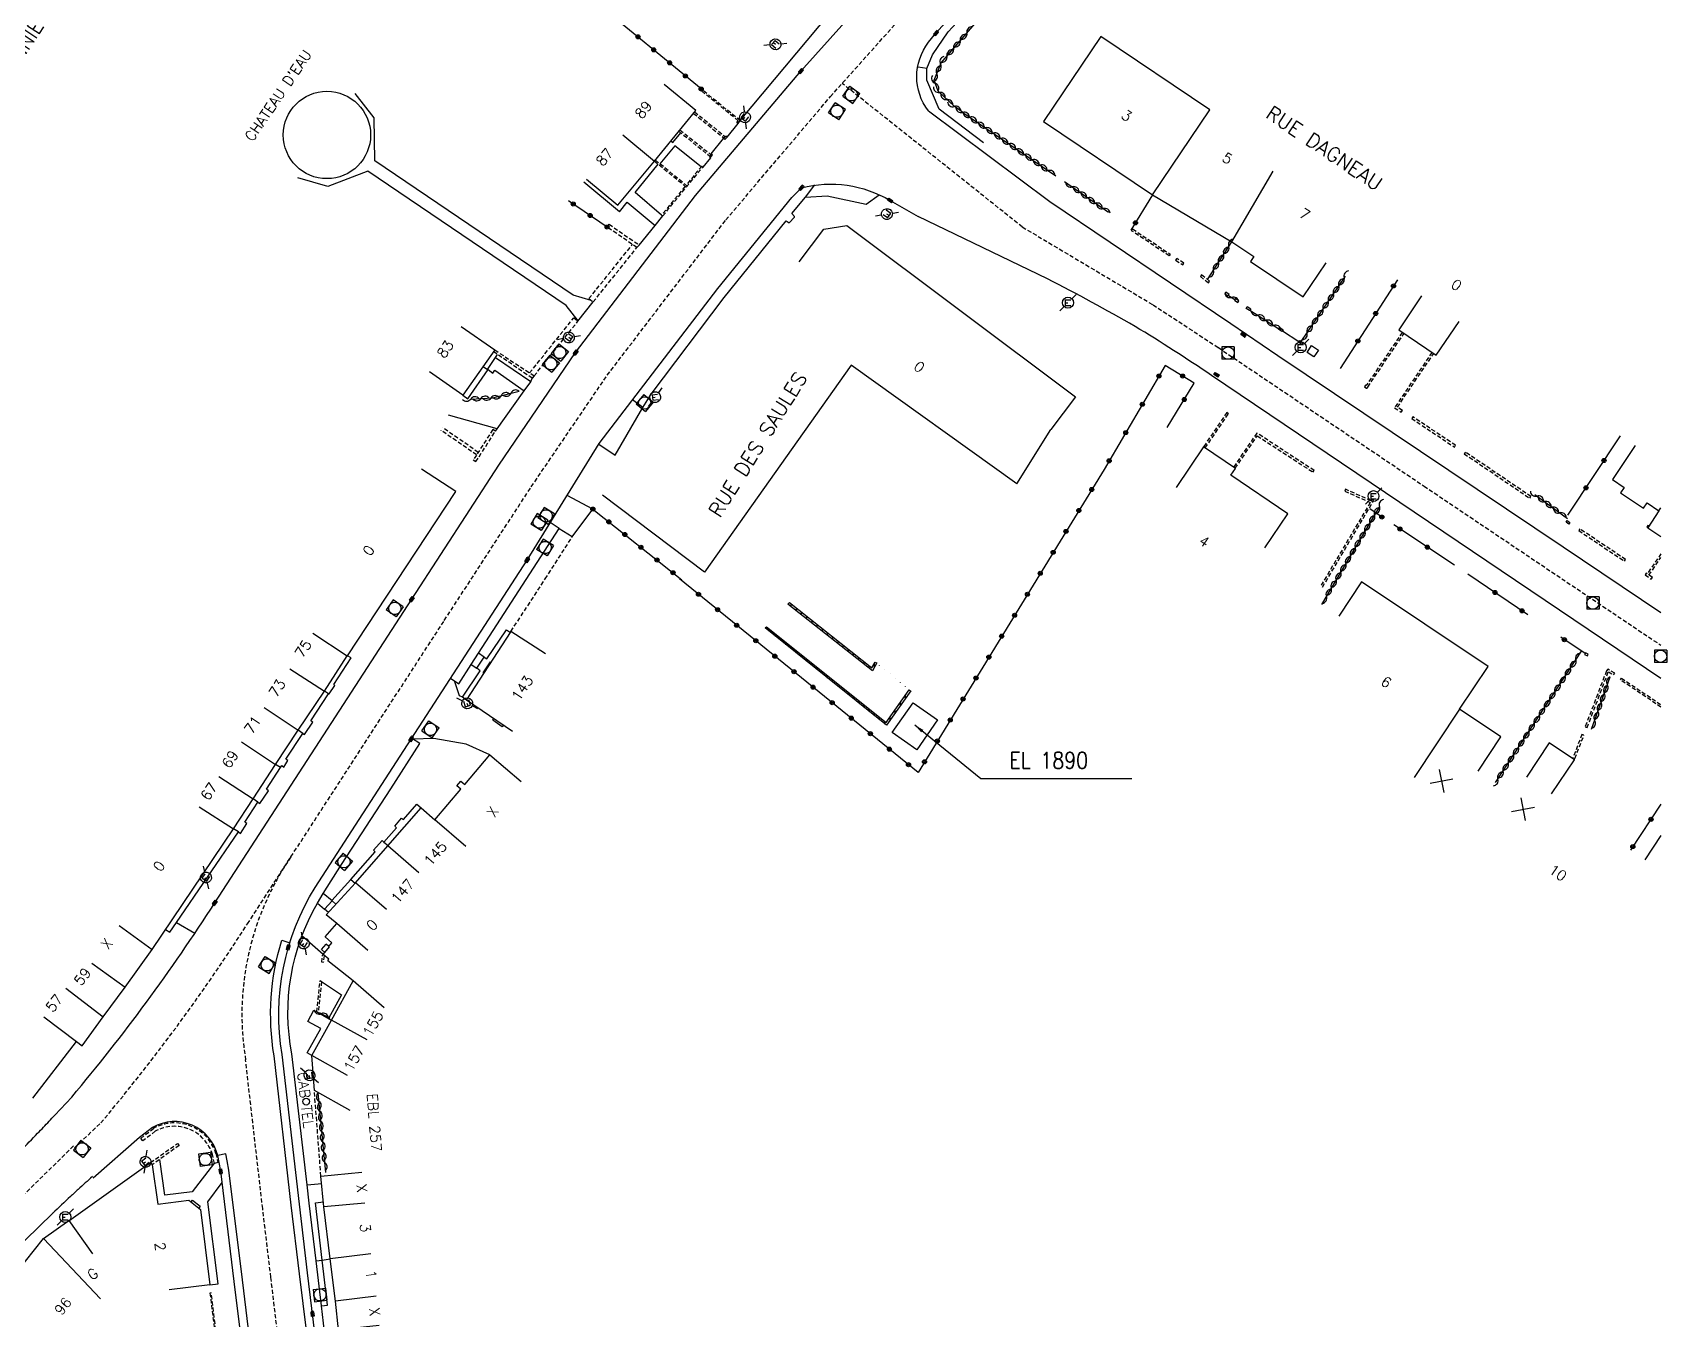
# Model space of a CAD drawing. Header units: millimetres. Extents: x 115000 to 116001, y 121000 to 122001.
# Drawn here: x 115801.3 to 116000.8, y 121318.4 to 121475.4 of the extents above; entities that cross this region are included whole.
import ezdxf
from ezdxf.enums import TextEntityAlignment as Align

# ---------------------------------------------------------------- set-up
doc = ezdxf.new("R2010")
doc.units = ezdxf.units.MM
doc.linetypes.add('DASHED', pattern=[0.75, 0.5, -0.25])
doc.layers.get('0').update_dxf_attribs({"linetype": 'CONTINUOUS'})
for name, color, linetype in [('W0001', 6, 'DASHED'), ('W0008', 7, 'CONTINUOUS'), ('W0100', 7, 'CONTINUOUS'), ('W0105', 7, 'CONTINUOUS'), ('W0112', 1, 'DASHED'), ('W0310', 3, 'CONTINUOUS'), ('W0322', 7, 'CONTINUOUS'), ('W0334', 7, 'CONTINUOUS'), ('W0400', 7, 'CONTINUOUS'), ('W0420', 7, 'CONTINUOUS'), ('W0471', 7, 'CONTINUOUS'), ('W0984', 7, 'CONTINUOUS'), ('W0989', 7, 'CONTINUOUS'), ('W0991', 7, 'CONTINUOUS'), ('W1102', 7, 'CONTINUOUS')]:
    doc.layers.add(name, color=color, linetype=linetype)
doc.styles.get("Standard").update_dxf_attribs({"font": 'romans.shx', "width": 0.85})
doc.dimstyles.get("Standard").update_dxf_attribs({"dimtxt": 1.5, "dimasz": 1.2, "dimexe": 0.625, "dimexo": 0.625, "dimgap": 0.25, "dimtad": 1, "dimdec": 1, "dimzin": 0, "dimdsep": 46, "dimtxsty": 'Standard', "dimcen": -0.5, "dimadec": 0, "dimazin": 0, "dimtfac": 1, "dimtdec": 1, "dimtmove": 0, "dimatfit": 3, "dimfxl": 1, "dimtolj": 1, "dimtzin": 0, "dimarcsym": 0})

# ---------------------------------------------------------------- blocks, each defined once
blk = doc.blocks.new('T471')
for p, q in [((-0.333334, 0.333334), (-0.333334, -0.333334)), ((-0.333334, 0.333334), (0.333334, 0.333334)), ((-0.333334, 0), (0, 0)), ((0.500001, 0.500001), (1.000002, 1.000002)), ((-0.500001, -0.500001), (-1.000002, -1.000002)), ((-0.333334, -0.333334), (0.333334, -0.333334))]:
    blk.add_line(p, q)
blk.add_ellipse((0, 0), major_axis=(0.471405, 0.471405), ratio=1, start_param=5.4977871438, end_param=11.780972451)
blk = doc.blocks.new('T420')
for p, q in [((0.75, 0.75), (-0.75, 0.75)), ((-0.75, 0.75), (-0.75, -0.75)), ((0.75, 0.75), (0.75, -0.75)), ((0.75, -0.75), (-0.75, -0.75))]:
    blk.add_line(p, q)
blk.add_ellipse((0, 0), major_axis=(-0.53, 0.53), ratio=1, start_param=3.926991, end_param=10.210176)
blk = doc.blocks.new('T400')
for p, q in [((-0.15, 0.3), (0.15, 0.3)), ((-0.15, -0.25), (-0.15, 0.3)), ((-0.15, 0.15), (0.15, 0.15)), ((-0.15, 0), (0.15, 0)), ((0.15, 0.3), (0.15, -0.25)), ((-0.15, -0.15), (0.15, -0.15)), ((-0.15, -0.25), (-0.15, -0.3)), ((-0.15, -0.3), (0.15, -0.3)), ((0.15, -0.3), (0.15, -0.25))]:
    blk.add_line(p, q)
blk = doc.blocks.new('t112o')
at = {"color": 0, "linetype": 'Continuous'}
for p, q in [((-0.5, 0.5), (0.5, 0.5)), ((-0.5, -0.5), (-0.5, 0.5)), ((0.5, 0.5), (0.5, -0.5)), ((0.5, -0.5), (-0.5, -0.5))]:
    blk.add_line(p, q, dxfattribs=at)
blk = doc.blocks.new('t991o')
at = {"color": 0, "linetype": 'Continuous'}
for p, q in [((-1, 1), (1, -1)), ((-1, -1), (1, 1))]:
    blk.add_line(p, q, dxfattribs=at)
blk = doc.blocks.new('t310o')
at = {"color": 0, "linetype": 'Continuous'}
for centre, start, end in [((-0.5, 0.38), 216.8699, 323.1304), ((0.5, -0.37), 36.8699, 143.1303)]:
    blk.add_arc(centre, 0.625, start, end, dxfattribs=at)
blk = doc.blocks.new('t322o')
at = {"color": 0, "linetype": 'Continuous'}
for radius in [0.25, 0.15]:
    blk.add_circle((0, 0), radius, dxfattribs=at)

msp = doc.modelspace()

# ---------------------------------------------------------------- hatches: boundary and pattern name
at = {"layer": 'W0100'}
h = msp.add_hatch(dxfattribs=at)
h.set_pattern_fill('ANSI31', color=256, scale=0.2, angle=45, style=0)
edge = h.paths.add_edge_path()
edge.add_line((115904.31, 121398.54), (115903.77, 121397.58))
edge.add_line((115903.77, 121397.58), (115893.46, 121405.7))
edge.add_line((115893.46, 121405.7), (115893.65, 121405.9))
edge.add_line((115893.65, 121405.9), (115903.69, 121397.92))
edge.add_line((115903.69, 121397.92), (115904.11, 121398.62))
edge.add_line((115904.11, 121398.62), (115904.27, 121398.54))
edge.add_line((115908.45, 121395.14), (115905.47, 121390.92))
edge.add_line((115905.47, 121390.92), (115890.67, 121402.8))
edge.add_line((115890.67, 121402.8), (115890.83, 121402.95))
edge.add_line((115890.83, 121402.95), (115905.43, 121391.27))
edge.add_line((115905.43, 121391.27), (115908.26, 121395.25))
edge.add_line((115908.26, 121395.25), (115908.45, 121395.1))

# ---------------------------------------------------------------- linework, layer by layer
at = {"layer": 'W0001'}
for points in [[(115806.4, 121339.37), (115809.6, 121342.4, 0.032152), (115827.5, 121366.69), (115851.52, 121403.72), (115862.13, 121420.03), (115871.4, 121433.64), (115885.87, 121452.59), (115898.63, 121467.64), (115919.7, 121491.18), (115928.96, 121501.58), (115938.39, 121512.37), (115951.91, 121530.09), (115967.24, 121552.36), (115983.71, 121576.37), (116000, 121600.03)], [(115869.22, 121000), (115864.77, 121037.03), (115860.11, 121075.71), (115855.36, 121115.59), (115852.71, 121137.66), (115847.84, 121177.91), (115844.1, 121209.1), (115842.47, 121222.59), (115836.34, 121273.66), (115831.21, 121316.33), (115830.35, 121323.57), (115829.35, 121331.95), (115827.26, 121350.11, -0.193961), (115832.79, 121374.85)]]:
    msp.add_lwpolyline(points, format="xyb", dxfattribs=at)
at = {"layer": 'W0001', "flags": 128}
for points in [[(115922.05, 121451.74), (115900.07, 121469.26)], [(115806.27, 121339.59), (115801.47, 121334.88), (115779.91, 121313.9)]]:
    msp.add_lwpolyline(points, dxfattribs=at)
at = {"layer": 'W0001'}
msp.add_lwpolyline([(115922.05, 121451.74), (115938.01, 121442.24), (115945.98, 121437.01), (115971.09, 121420.11), (116000, 121400.68)], dxfattribs=at)
at = {"layer": 'W0008', "flags": 128}
for points in [[(115587.28, 121549.33), (115624.23, 121567.79), (115642.45, 121576.79), (115645.64, 121578.49), (115646.06, 121576.75, -0.001962), (115650.12, 121558.48, -0.003583), (115652.23, 121548.45, -0.000001), (115655.3, 121533.37, -0.000001), (115657, 121525, -0.000046), (115660.51, 121507.68, -0.002211), (115660.58, 121507.32, -0.422754), (115660.47, 121507.16, 0.208548), (115660.18, 121506.97, 0.09945), (115660.05, 121506.66, 0.093579), (115660.05, 121506.31), (115662.61, 121490.88)], [(116000, 121396.64), (115945.15, 121433.61, 0.0131), (115935.81, 121439.6, 0.0143), (115925.14, 121445.39), (115909.36, 121453.01)], [(115776.31, 121316.12), (115790.12, 121329.57), (115799.78, 121338.99, 0.005221), (115799.83, 121339.03, 0.000112), (115801.89, 121341.13, 0.005435), (115802.6, 121341.87, 0.002788), (115803.97, 121343.34)], [(115808.57, 121335.85, 0.002159), (115806.84, 121334.29, 0.003914), (115805.9, 121333.42, 0.000054), (115803.73, 121331.38, 0.004125), (115803.7, 121331.35), (115795.4, 121323.29), (115783.03, 121311.21)]]:
    msp.add_lwpolyline(points, format="xyb", dxfattribs=at)
at = {"layer": 'W0008'}
for points in [[(115910.6, 121465.9, -0.340966), (115910.61, 121474.27), (115911.52, 121475.4), (115932.41, 121498.52), (115941.96, 121509.45), (115955.64, 121527.38), (115971.04, 121549.75), (115987.51, 121573.76), (116000, 121591.9)], [(115803.97, 121343.33), (115806.05, 121345.55, 0.03203), (115823.51, 121369.26), (115847.54, 121406.31), (115858.17, 121422.66), (115867.54, 121436.42), (115882.17, 121455.57), (115895.04, 121470.76), (115916.13, 121494.31), (115920.7, 121499.63), (115921.8, 121501.18, 0.209666), (115925.46, 121523.02), (115923.31, 121529.43), (115920.07, 121538.89)], [(115858.9, 121188.72), (115854.38, 121192.01, -0.184105), (115849.78, 121199.71), (115846.97, 121223.13), (115840.84, 121274.2), (115835.72, 121316.72), (115834.83, 121324.11), (115833.83, 121332.48), (115831.73, 121350.74, -0.182765), (115835.75, 121371.14), (115847.46, 121389.24), (115861.64, 121411.09), (115870.42, 121425.31), (115884.91, 121444.21), (115893.91, 121455.33), (115895.1, 121456.51, -0.198646), (115905.93, 121454.97), (115909.36, 121453.01)], [(115839.05, 121088.71), (115846.57, 121089.61, 0.375743), (115853.15, 121096.59), (115850.84, 121115.57), (115847.38, 121144.52), (115842.73, 121183.11), (115838.22, 121220.61), (115831.9, 121273.24), (115827.65, 121308.65), (115825.88, 121323.03), (115824.23, 121336.49), (115824.04, 121337.55), (115823.87, 121338.4, 0.499309), (115815.91, 121341.85), (115814.31, 121340.62), (115808.66, 121335.67)]]:
    msp.add_lwpolyline(points, format="xyb", dxfattribs=at)
at = {"layer": 'W0008', "flags": 128}
msp.add_lwpolyline([(115910.6, 121465.9), (115925.41, 121454.83), (115947.5, 121439.95), (115953.26, 121436.05), (115988.07, 121412.69), (116000, 121404.7)], dxfattribs=at)
at = {"layer": 'W0100'}
for p, q in [((115921.38, 121420.37), (115925.54, 121427)), ((115863.86, 121399.63), (115859.65, 121402.38)), ((115822.9, 121322.64), (115817.94, 121322.03))]:
    msp.add_line(p, q, dxfattribs=at)
msp.add_lwpolyline([(115944.93, 121466.04), (115931.64, 121474.99), (115924.65, 121464.61), (115937.94, 121455.66)], close=True, dxfattribs=at)
for points in [[(115868.85, 121457.56), (115872.71, 121454.38), (115877.15, 121459.77), (115882.2, 121465.94), (115878.33, 121469.11)], [(115894.83, 121447.46), (115897.83, 121451.46), (115900.64, 121451.92), (115928.54, 121431), (115925.54, 121427)], [(115853.59, 121439.6), (115857.68, 121436.72), (115853.78, 121431.19), (115849.69, 121434.06)], [(115951.64, 121412.59), (115954.46, 121416.72), (115947.52, 121421.46), (115948.07, 121422.27), (115944.18, 121424.91), (115940.82, 121419.95)], [(115996.85, 121425.06), (115994.08, 121420.9), (115995.51, 121419.95), (115995.06, 121419.28), (115997.88, 121417.4), (115998.33, 121418.07), (115999.74, 121417.09), (115998.38, 121415.03), (116000, 121413.96)], [(115801.29, 121345.4), (115806.63, 121352.33), (115807.32, 121351.8), (115809.9, 121355.34), (115812.56, 121358.97), (115815.87, 121363.57), (115825.79, 121378.27), (115828.17, 121381.94), (115830.93, 121386.13), (115833.68, 121390.31), (115836.88, 121395.1), (115839.66, 121399.41), (115839.72, 121399.4), (115852.93, 121419.44), (115848.75, 121422.19)], [(115859.84, 121390.18), (115854.21, 121394), (115859.67, 121402.36)], [(115835.66, 121346.34), (115835.34, 121350.62), (115837.73, 121354.95), (115840.39, 121359.72), (115837.29, 121362.19), (115837.44, 121362.38), (115836.73, 121362.95), (115837.49, 121363.87), (115837.41, 121363.93), (115837.8, 121364.37), (115836.98, 121365.1), (115838.42, 121366.72), (115837.09, 121367.77), (115840.67, 121371.7), (115844.63, 121376.21), (115848.71, 121380.85), (115850.38, 121379.4), (115853.53, 121383.12), (115853.03, 121383.54), (115853.54, 121384.1), (115854.02, 121383.69), (115857.07, 121387.3), (115860.89, 121384.07)], [(115805.71, 121330.44), (115815.66, 121337.55), (115815.87, 121337.28), (115816.56, 121332.49), (115820.34, 121332.97), (115821.78, 121331.83), (115822.9, 121322.64)], [(115843.58, 121317.68), (115838.61, 121317.15), (115838.24, 121320.63), (115837.6, 121325.81), (115836.83, 121332.15), (115836.46, 121335.89), (115841.44, 121336.38)]]:
    msp.add_lwpolyline(points, dxfattribs=at)
at = {"layer": 'W0100', "flags": 128}
for points in [[(115937.94, 121455.66), (115947.61, 121449.93), (115950.32, 121448.12), (115949.92, 121447.52), (115956.34, 121443.19), (115959.13, 121447.34)], [(115970.79, 121443.31), (115967.99, 121439.17), (115972.56, 121436.07), (115975.37, 121440.21)], [(115901.15, 121434.86), (115883.28, 121409.59), (115870.81, 121419.02)], [(115921.38, 121420.37), (115901.15, 121434.86)], [(115977.7, 121385.34), (115980.47, 121389.5), (115975.4, 121392.88), (115978.92, 121398.11), (115963.47, 121408.41), (115960.7, 121404.25)], [(115904.31, 121398.54), (115903.77, 121397.58), (115893.46, 121405.7), (115893.65, 121405.9), (115903.69, 121397.92), (115904.11, 121398.62), (115904.27, 121398.54)], [(115908.45, 121395.14), (115905.47, 121390.92), (115890.67, 121402.8), (115890.83, 121402.95), (115905.43, 121391.27), (115908.26, 121395.25), (115908.45, 121395.1)], [(115908.72, 121393.68), (115911.7, 121391.59), (115909.18, 121387.93), (115906.17, 121390.03), (115908.72, 121393.65)], [(115986.65, 121382.55), (115989.43, 121386.71), (115986.34, 121388.76), (115983.57, 121384.61)], [(116000, 121377.47), (115998.02, 121374.51)], [(115786.95, 121301.78), (115783.34, 121305.25), (115786.38, 121308.41), (115786.22, 121308.53), (115789.27, 121312.06), (115791.9, 121315.12), (115797.07, 121321.36), (115802.61, 121328.28), (115805.69, 121330.47), (115808.59, 121326.4)]]:
    msp.add_lwpolyline(points, dxfattribs=at)
at = {"layer": 'W0100'}
for centre, radius in [((115837.19, 121462.96), 5.33), ((115834.66, 121345), 0.417)]:
    msp.add_circle(centre, radius, dxfattribs=at)
at = {"layer": 'W0105'}
for p, q in [((115836.95, 121363.2), (115836.52, 121363.55)), ((115837.41, 121363.93), (115837.11, 121364.2))]:
    msp.add_line(p, q, dxfattribs=at)
for points in [[(115879.16, 121462.23), (115879.4, 121462.04), (115880.37, 121463.23)], [(115856.26, 121434.71), (115856.79, 121434.33), (115858.02, 121436.17)], [(115856.34, 121397.26), (115856.27, 121397.31), (115857.17, 121398.66), (115857.23, 121398.63)], [(115858.72, 121390.95), (115858.58, 121390.75), (115857.43, 121391.53), (115857.56, 121391.73)], [(115837.37, 121368.08), (115836.91, 121368.5), (115837.83, 121369.49), (115838.28, 121369.08)], [(115836.52, 121363.55), (115837.11, 121364.2)], [(115820.62, 121332.75), (115820.78, 121332.96), (115821.72, 121332.22), (115821.56, 121332.01)]]:
    msp.add_lwpolyline(points, dxfattribs=at)
at = {"layer": 'W0112'}
for p, q in [((115886.02, 121462.69), (115885.89, 121462.81)), ((115887.37, 121464.38), (115887.23, 121464.48)), ((115885.76, 121462.39), (115885.63, 121462.5)), ((115869.17, 121442.99), (115869.69, 121442.58)), ((115867.31, 121440.65), (115867.83, 121440.24))]:
    msp.add_line(p, q, dxfattribs=at)
for points in [[(115887.23, 121464.48), (115887.39, 121464.69), (115882.76, 121468.45)], [(115887.37, 121464.38), (115887.63, 121464.71), (115882.87, 121468.58)], [(115881.93, 121465.6), (115885.68, 121462.56)], [(115882.07, 121465.78), (115885.83, 121462.74)], [(115880.13, 121463.42), (115883.92, 121460.37)], [(115880.28, 121463.59), (115884.06, 121460.55)], [(115885.63, 121462.5), (115885.89, 121462.81)], [(115885.76, 121462.39), (115886.02, 121462.69)], [(115881.04, 121456.59), (115877.14, 121459.76)], [(115881.16, 121456.73), (115877.26, 121459.9)], [(115880.91, 121456.7), (115878.04, 121453.18), (115878.19, 121453.08), (115881.04, 121456.59), (115883.08, 121459.05), (115882.95, 121459.16), (115881.02, 121456.84)], [(115875.03, 121449.23), (115871.38, 121451.72), (115871.62, 121452.06), (115875.31, 121449.53)], [(115869.17, 121442.99), (115874.48, 121449.6)], [(115869.69, 121442.58), (115875.03, 121449.23), (115875.31, 121449.53)], [(115861.93, 121433.92), (115867.31, 121440.65)], [(115862.48, 121433.56), (115867.83, 121440.24)], [(115968.43, 121438.87), (115964.02, 121432.37), (115963.95, 121432.42), (115963.81, 121432.21), (115964, 121432.09), (115964.02, 121432.08), (115964.05, 121432.07), (115964.08, 121432.07), (115964.1, 121432.07), (115964.13, 121432.08), (115964.15, 121432.1), (115964.17, 121432.12), (115964.18, 121432.14), (115964.2, 121432.17), (115964.21, 121432.2), (115968.64, 121438.73)], [(115857.68, 121436.72), (115862.48, 121433.56), (115862.23, 121433.27), (115857.53, 121436.51)], [(115972.05, 121436.42), (115967.49, 121429.68), (115968.3, 121429.13), (115968.44, 121429.34), (115967.83, 121429.75), (115972.26, 121436.28)], [(115944.38, 121424.77), (115947.22, 121428.95), (115947.02, 121429.09), (115944.18, 121424.91)], [(115855.45, 121423.91), (115851.12, 121426.92)], [(115855.65, 121424.23), (115851.34, 121427.23)], [(115948.04, 121422.29), (115950.73, 121426.25), (115957.53, 121421.81), (115957.67, 121422.02), (115950.67, 121426.59), (115947.84, 121422.43)], [(115958.7, 121407.78), (115964.94, 121418.35), (115964.73, 121418.47), (115964.64, 121418.33), (115961.5, 121419.73), (115961.4, 121419.5), (115964.52, 121418.11), (115958.48, 121407.93)], [(115998.52, 121415.25), (115998.4, 121415.32), (115998.26, 121415.12), (115998.38, 121415.04)], [(115859.65, 121402.38), (115863.84, 121408.79), (115867.12, 121413.91)], [(116000, 121411.86), (115998.32, 121409.39), (115998.19, 121409.48), (115998.05, 121409.27), (115998.81, 121408.76), (115998.95, 121408.96), (115998.53, 121409.25), (116000, 121411.41)], [(116000, 121393.14), (115995.04, 121396.47), (115995.18, 121396.67), (116000, 121393.44)], [(115989.43, 121386.71), (115989.5, 121386.88), (115990.59, 121389.72), (115990.35, 121389.81), (115989.22, 121386.84)], [(115836.88, 121362.83), (115836.85, 121362.79), (115836.75, 121361.98), (115836.56, 121362), (115836.67, 121362.87), (115836.73, 121362.95)], [(115836.46, 121335.89), (115835.66, 121346.34)], [(115815.66, 121337.55), (115818.97, 121339.9), (115819.14, 121339.66), (115815.87, 121337.28)], [(115825.09, 121305.24), (115823.07, 121321.66), (115822.92, 121321.64), (115824.94, 121305.23)]]:
    msp.add_lwpolyline(points, dxfattribs=at)
for points in [[(115884.01, 121460.2), (115884.26, 121460.52), (115884.12, 121460.63), (115883.87, 121460.31)], [(115935.52, 121451.49), (115940.11, 121448.41), (115939.98, 121448.2), (115935.39, 121451.28)], [(115941.78, 121447.32), (115940.9, 121447.89), (115940.77, 121447.68), (115941.64, 121447.11)], [(115944.92, 121445.13), (115943.94, 121445.88), (115943.79, 121445.68), (115944.77, 121444.93)], [(115947.31, 121443.51), (115946.9, 121443.79), (115946.76, 121443.58), (115947.17, 121443.31)], [(115948.49, 121442.74), (115948.08, 121443.02), (115947.94, 121442.81), (115948.35, 121442.53)], [(115949.8, 121441.54), (115949.38, 121441.8), (115949.51, 121442.01), (115949.93, 121441.75)], [(115953.74, 121438.98), (115953.34, 121439.25), (115953.48, 121439.46), (115953.88, 121439.19)], [(115956.15, 121437.39), (115955.77, 121437.68), (115955.92, 121437.88), (115956.3, 121437.59)], [(115855.36, 121423.1), (115855.76, 121423.69), (115857.75, 121426.8), (115857.43, 121427), (115855.45, 121423.9), (115855.05, 121423.31)], [(115974.92, 121425.09), (115969.73, 121428.56), (115969.59, 121428.35), (115974.79, 121424.88)], [(115984.12, 121418.84), (115976.13, 121424.26), (115975.99, 121424.06), (115983.98, 121418.64)], [(115988.55, 121415.9), (115988.89, 121415.68), (115988.76, 121415.47), (115988.42, 121415.69)], [(115995.67, 121411.16), (115990.11, 121414.88), (115989.97, 121414.68), (115995.53, 121410.95)], [(115991.13, 121399.6), (115990.78, 121399.77), (115990.67, 121399.55), (115991.02, 121399.38)], [(115990.99, 121390.65), (115993.58, 121397.46), (115994.22, 121397.06), (115994.35, 121397.27), (115993.52, 121397.78), (115993.35, 121397.56), (115990.75, 121390.74)], [(115836.14, 121355.87), (115835.96, 121355.94), (115836.35, 121359.76), (115836.53, 121359.64)]]:
    msp.add_lwpolyline(points, close=True, dxfattribs=at)
msp.add_lwpolyline([(115814.73, 121340.2), (115814.47, 121340.51), (115816.01, 121341.73, -0.478519), (115823.63, 121338.65), (115823.87, 121337.55), (115823.47, 121337.46), (115823.23, 121338.54, 0.475521), (115816.24, 121341.38), (115814.72, 121340.19)], format="xyb", dxfattribs=at)
at = {"layer": 'W0310'}
msp.add_line((115965.64, 121417.62), (115958.58, 121405.67), dxfattribs=at)
for points in [[(115914.78, 121465.72), (115913.72, 121466.46), (115911.79, 121468.29), (115911.3, 121469.63), (115912.16, 121471.77), (115921.93, 121483.11)], [(115914.78, 121465.72), (115926.15, 121457.96)], [(115944.67, 121445.32), (115947.61, 121449.93)], [(115956.09, 121437.75), (115961.49, 121445.75)], [(115947.23, 121443.39), (115947.99, 121442.89)], [(115854.74, 121430.73), (115857.4, 121430.88), (115860.67, 121431.71)], [(115837.6, 121355.14), (115836.28, 121355.85)], [(115837.04, 121336.35), (115836.12, 121346.08)]]:
    msp.add_lwpolyline(points, dxfattribs=at)
at = {"layer": 'W0310', "flags": 128}
for points in [[(115927.22, 121457.28), (115932.59, 121453.52)], [(115949.84, 121441.59), (115953.38, 121439.32)], [(115953.79, 121439.05), (115955.82, 121437.75)], [(115984.62, 121419.07), (115988.58, 121416.15)], [(115979.81, 121383.93), (115990.32, 121399.98)], [(115991.53, 121390.45), (115993.81, 121396.82)]]:
    msp.add_lwpolyline(points, dxfattribs=at)
at = {"layer": 'W0322'}
msp.add_line((116000, 121381.29), (115996.26, 121375.68), dxfattribs=at)
for points in [[(115882.87, 121468.58), (115869.65, 121479.47)], [(115871.38, 121451.72), (115866.67, 121454.94)], [(115869.64, 121417.31), (115880.5, 121408.69)]]:
    msp.add_lwpolyline(points, dxfattribs=at)
at = {"layer": 'W0322', "flags": 128}
for points in [[(115937.94, 121455.66), (115935.32, 121451.34)], [(115967.85, 121445.3), (115960.83, 121434.47)], [(115939.73, 121427.27), (115943.04, 121432.68), (115939.49, 121434.84), (115932.03, 121422.13)], [(115988.64, 121416.56), (115995.04, 121426.26)], [(115932.03, 121422.13), (115909.33, 121385.18), (115880.22, 121408.8)], [(115966.18, 121416.15), (115964.48, 121417.34)], [(115974.82, 121410.46), (115967.38, 121415.37)], [(115983.76, 121404.42), (115976.41, 121409.36)], [(115990.74, 121399.7), (115987.76, 121401.68)]]:
    msp.add_lwpolyline(points, dxfattribs=at)
at = {"layer": 'W0334'}
for p, q in [((115886.02, 121462.69), (115887.37, 121464.38)), ((115872.88, 121453.57), (115868.54, 121457.19)), ((115867.12, 121413.91), (115869.64, 121417.31)), ((115840.14, 121399.14), (115839.72, 121399.4)), ((115837.37, 121394.77), (115836.88, 121395.1)), ((115834.27, 121389.92), (115833.68, 121390.31)), ((115831.53, 121385.75), (115830.93, 121386.13)), ((115828.76, 121381.53), (115828.17, 121381.94)), ((115826.42, 121377.91), (115825.79, 121378.27))]:
    msp.add_line(p, q, dxfattribs=at)
for points in [[(115917.3, 121462.02), (115911.9, 121466.1), (115910.41, 121469.63), (115910.41, 121471.09), (115911.11, 121472.74), (115912.99, 121475.56), (115927.27, 121490.96), (115927.97, 121491.71), (115931.9, 121496.05), (115932.36, 121496.55), (115932.72, 121496.96), (115933.15, 121497.5), (115937.95, 121502.86), (115941.3, 121506.73), (115941.58, 121506.75)], [(115887.63, 121464.71), (115900, 121479.52)], [(115910.41, 121471.09), (115909.33, 121471.22)], [(115843.05, 121459.82), (115842.96, 121465.05), (115840.65, 121468.04)], [(115882.87, 121459.06), (115879.67, 121461.65), (115877.82, 121459.44)], [(115884.12, 121460.63), (115884.1, 121460.64), (115885.61, 121462.52), (115885.63, 121462.5)], [(115869.44, 121442.78), (115867.26, 121443.41), (115843.05, 121459.82)], [(115878.04, 121453.18), (115874.82, 121455.96), (115877.6, 121459.39)], [(115883.08, 121459.05), (115883.09, 121459.04), (115884.03, 121460.19), (115884.01, 121460.2)], [(115867.86, 121440.28), (115866.37, 121442.15), (115842.19, 121458.55), (115837.29, 121456.69), (115833.66, 121457.74)], [(115870.36, 121425.21), (115872.38, 121423.9), (115875.76, 121429.72), (115876.76, 121431.32), (115885.67, 121443.12), (115893.25, 121452.5), (115893.6, 121452.25), (115894.27, 121452.95), (115894.27, 121453.01), (115893.92, 121453.36), (115895.58, 121455.37), (115896.74, 121456.88)], [(115872.88, 121453.57), (115873.85, 121454.75), (115877.26, 121451.92)], [(115895.58, 121455.37), (115898.24, 121455.53), (115903, 121454.52), (115904.6, 121455.66)], [(115875.31, 121449.53), (115877.26, 121451.92), (115878.19, 121453.08)], [(115867.83, 121440.24), (115869.69, 121442.58)], [(115862.06, 121432.83), (115857.76, 121435.78)], [(115853.78, 121431.19), (115854.39, 121430.78), (115856.85, 121434.34), (115857.45, 121433.9), (115857.68, 121434.25), (115861.26, 121431.73)], [(115875.76, 121429.72), (115874.5, 121430.63)], [(115857.96, 121427.1), (115852.03, 121428.75)], [(115869.64, 121417.31), (115866.51, 121418.98)], [(115852.29, 121396.67), (115853.3, 121396), (115854.79, 121398.33), (115855.67, 121399.72), (115865.53, 121414.92), (115864.45, 121415.65)], [(115865.53, 121414.92), (115867.14, 121413.94)], [(115854.21, 121394), (115853.74, 121394.34), (115855.91, 121397.56), (115855.47, 121397.88), (115856.38, 121399.24), (115856.71, 121399.03), (115859.1, 121402.58), (115859.6, 121402.26)], [(115817.51, 121366), (115818.02, 121365.66), (115818.83, 121366.85), (115826.42, 121377.91), (115826.66, 121377.72), (115827.42, 121378.93), (115827.19, 121379.09), (115828.76, 121381.53), (115828.99, 121381.39), (115830.06, 121382.94), (115829.83, 121383.12), (115831.53, 121385.75), (115831.68, 121386.01), (115831.94, 121385.83), (115832.43, 121386.61), (115832.17, 121386.8), (115834.27, 121389.92), (115834.47, 121389.8), (115835.49, 121391.32), (115835.23, 121391.47), (115837.37, 121394.77), (115837.48, 121394.75), (115838.17, 121395.76), (115838.02, 121395.9), (115840.14, 121399.14)], [(115856.38, 121399.24), (115855.67, 121399.72)], [(115854.79, 121398.33), (115855.47, 121397.88)], [(115853.74, 121394.34), (115853.37, 121394.5), (115852.78, 121396.35)], [(115857.07, 121387.3), (115854.2, 121388.6), (115850.22, 121389.3), (115847.69, 121389.24)], [(115844.13, 121376.66), (115845.69, 121378.42), (115845.46, 121378.61), (115846.31, 121379.6), (115846.53, 121379.41), (115848.17, 121381.3), (115848.71, 121380.85)], [(115837.78, 121369.53), (115840.12, 121372.11), (115843.07, 121375.46), (115842.86, 121375.67), (115843.92, 121376.86), (115844.13, 121376.66), (115844.65, 121376.24)], [(115840.12, 121372.11), (115840.63, 121371.66)], [(115836.04, 121369.23), (115836.91, 121368.5)], [(115837.83, 121369.49), (115836.74, 121370.38)], [(115818.83, 121366.85), (115821.07, 121365.55)], [(115836.72, 121362.93), (115834.14, 121365.21)], [(115836.53, 121359.64), (115838.96, 121358.02), (115837.37, 121355.15), (115837.36, 121355.14)], [(115835.34, 121350.62), (115834.8, 121350.96), (115836.44, 121353.91), (115834.85, 121354.79), (115835.6, 121356.14), (115837.72, 121354.93)], [(115823.46, 121337.51), (115820.74, 121334), (115817.4, 121333.59), (115816.79, 121337.95)], [(115865.75, 121000), (115861.27, 121037.3), (115856.55, 121076.55), (115856.19, 121079.34), (115854.14, 121096.71), (115851.84, 121115.69), (115848.38, 121144.64), (115843.72, 121183.23), (115839.21, 121220.73), (115832.89, 121273.36), (115828.65, 121308.77), (115826.88, 121323.25), (115825.22, 121336.64), (115825.02, 121337.75), (115824.84, 121338.63), (115823.87, 121338.4)], [(115822.9, 121322.64), (115823.9, 121322.76), (115822.64, 121332.78), (115824.4, 121335.13)], [(115834.78, 121334.86), (115836.55, 121335)], [(115838.61, 121317.15), (115836.89, 121316.9), (115836.52, 121320.09), (115835.86, 121325.56), (115835.03, 121332.59)], [(115836.52, 121320.09), (115837.28, 121320.17), (115836.63, 121325.65), (115835.79, 121332.63), (115836.77, 121332.76)], [(115835.86, 121325.56), (115836.63, 121325.65), (115837.6, 121325.79)]]:
    msp.add_lwpolyline(points, dxfattribs=at)
at = {"layer": 'W0334', "flags": 128}
msp.add_lwpolyline([(115857.75, 121426.8), (115861.26, 121431.73), (115862.06, 121432.83), (115862.23, 121433.27)], dxfattribs=at)
at = {"layer": 'W0334'}
for points in [[(115835.03, 121332.59), (115834.78, 121334.86), (115832.92, 121350.82, -0.181324), (115836.04, 121369.23), (115836.74, 121370.38), (115838.99, 121373.93), (115845, 121383.18), (115848.55, 121388.7), (115847.53, 121389.34)], [(115872.77, 121000), (115868.28, 121037.45), (115863.61, 121076.13), (115858.86, 121116.01), (115856.21, 121138.08), (115851.34, 121178.33), (115847.6, 121209.52), (115845.98, 121223.01), (115839.84, 121274.08), (115834.72, 121316.75), (115833.84, 121323.99), (115832.83, 121332.36), (115830.74, 121350.6, -0.117635), (115831.7, 121364.68), (115832.66, 121364.38)]]:
    msp.add_lwpolyline(points, format="xyb", dxfattribs=at)
at = {"layer": 'W1102'}
for p, q in [((115873.3, 121462.97), (115877.15, 121459.77)), ((115947.61, 121449.93), (115952.69, 121458.54)), ((115999.74, 121417.09), (116000, 121417.46)), ((115835.49, 121402.16), (115839.66, 121399.41)), ((115832.68, 121397.81), (115836.88, 121395.1)), ((115829.52, 121393.09), (115833.68, 121390.31)), ((115975.4, 121392.88), (115969.86, 121384.56)), ((115826.78, 121388.91), (115830.93, 121386.13)), ((115824, 121384.69), (115828.17, 121381.94)), ((115821.59, 121380.99), (115825.79, 121378.27)), ((115854.16, 121376.13), (115850.38, 121379.4)), ((115848.41, 121372.93), (115844.63, 121376.21)), ((115844.45, 121368.43), (115840.67, 121371.7)), ((115811.82, 121366.5), (115815.87, 121363.57)), ((115842.2, 121363.45), (115838.42, 121366.72)), ((115808.5, 121361.9), (115812.56, 121358.97)), ((115844.17, 121356.45), (115840.39, 121359.72)), ((115805.34, 121358.85), (115809.9, 121355.34)), ((115802.65, 121355.36), (115806.63, 121352.33)), ((115842.1, 121352.52), (115837.73, 121354.95)), ((115839.71, 121348.19), (115835.34, 121350.62)), ((115840.03, 121343.91), (115835.66, 121346.34)), ((115841.8, 121332.62), (115836.83, 121332.15)), ((115842.56, 121326.42), (115837.6, 121325.81)), ((115843.2, 121321.24), (115838.24, 121320.63))]:
    msp.add_line(p, q, dxfattribs=at)
at = {"layer": 'W1102', "flags": 128}
msp.add_lwpolyline([(115802.61, 121328.28), (115809.55, 121320.94)], dxfattribs=at)

# ---------------------------------------------------------------- block references
at = {"layer": 'W0112', "rotation": 236.1405110031189}
msp.add_blockref('t112o', (115957.5, 121436.57), dxfattribs=at)
at = {"layer": 'W0310'}
for p, rotation in [((115914.49, 121474.47), 49.2763354269395), ((115915.3, 121475.42), 49.2763354269395), ((115912.86, 121472.58), 49.2763354269395), ((115913.67, 121473.52), 49.2763354269395), ((115911.62, 121470.44), 67.9277997433727), ((115912.09, 121471.6), 67.9277997433727), ((115911.43, 121469.28), 110.249060308973), ((115911.94, 121468.15), 136.479107634561), ((115912.84, 121467.29), 136.479107634561), ((115913.75, 121466.44), 145.18453215562), ((115914.78, 121465.72), 145.18453215562), ((115915.66, 121465.13), 325.6872696303284), ((115916.61, 121464.47), 325.6872696303284), ((115917.56, 121463.82), 325.6872696303284), ((115918.52, 121463.17), 325.6872696303284), ((115919.47, 121462.52), 325.6872696303284), ((115920.43, 121461.87), 325.6872696303284), ((115921.38, 121461.22), 325.6872696303284), ((115922.33, 121460.57), 325.6872696303284), ((115923.29, 121459.92), 325.6872696303284), ((115924.24, 121459.27), 325.6872696303284), ((115925.2, 121458.61), 325.6872696303284), ((115928.16, 121456.62), 324.9458665459825), ((115929.11, 121455.96), 324.9458665459825), ((115930.05, 121455.29), 324.9458665459825), ((115931, 121454.63), 324.9458665459825), ((115931.94, 121453.97), 324.9458665459825), ((115946.63, 121448.4), 57.52031567121837), ((115947.25, 121449.37), 57.52031567121837), ((115945.39, 121446.45), 57.52031567121837), ((115946.01, 121447.42), 57.52031567121837), ((115960.69, 121444.57), 56.01272975502485), ((115961.33, 121445.53), 56.01272975502485), ((115947.61, 121443.14), 327.0613629668802), ((115959.4, 121442.66), 56.01272975502485), ((115960.04, 121443.61), 56.01272975502485), ((115950.81, 121440.97), 327.3085737078742), ((115951.78, 121440.34), 327.3085737078742), ((115957.46, 121439.78), 56.01272975502485), ((115958.11, 121440.74), 56.01272975502485), ((115958.75, 121441.7), 56.01272975502485), ((115952.75, 121439.72), 327.3085737078742), ((115956.81, 121438.82), 56.01272975502485), ((115854.74, 121430.73), 3.23133797148847), ((115855.98, 121430.8), 3.23133797148847), ((115857.23, 121430.87), 3.23133797148847), ((115858.45, 121431.14), 14.2256857104612), ((115859.66, 121431.45), 14.2256857104612), ((115984.86, 121418.89), 323.6836866652747), ((115985.79, 121418.21), 323.6836866652747), ((115965.04, 121416.6), 239.3977262435471), ((115965.63, 121417.6), 239.3977262435471), ((115986.72, 121417.52), 323.6836866652747), ((115987.65, 121416.84), 323.6836866652747), ((115963.87, 121414.61), 239.3977262435471), ((115964.46, 121415.61), 239.3977262435471), ((115962.69, 121412.63), 239.3977262435471), ((115963.28, 121413.62), 239.3977262435471), ((115961.52, 121410.64), 239.3977262435471), ((115962.1, 121411.63), 239.3977262435471), ((115960.34, 121408.65), 239.3977262435471), ((115960.93, 121409.64), 239.3977262435471), ((115959.16, 121406.66), 239.3977262435471), ((115959.75, 121407.66), 239.3977262435471), ((115988.96, 121397.91), 56.77723801757222), ((115989.6, 121398.87), 56.77723801757222), ((115987.7, 121395.97), 56.77723801757222), ((115988.33, 121396.94), 56.77723801757222), ((115993.47, 121395.88), 70.31776279340633), ((115986.43, 121394.04), 56.77723801757222), ((115987.06, 121395.01), 56.77723801757222), ((115993.08, 121394.8), 70.31776279340633), ((115985.17, 121392.11), 56.77723801757222), ((115985.8, 121393.08), 56.77723801757222), ((115992.31, 121392.62), 70.31776279340633), ((115992.69, 121393.71), 70.31776279340633), ((115983.9, 121390.18), 56.77723801757222), ((115984.53, 121391.14), 56.77723801757222), ((115991.92, 121391.53), 70.31776279340633), ((115982.63, 121388.24), 56.77723801757222), ((115983.27, 121389.21), 56.77723801757222), ((115981.37, 121386.31), 56.77723801757222), ((115982, 121387.28), 56.77723801757222), ((115980.1, 121384.38), 56.77723801757222), ((115980.74, 121385.35), 56.77723801757222), ((115836.5, 121355.73), 151.669541914515), ((115836.21, 121345.06), 95.40127418882665), ((115836.33, 121343.82), 95.40127418882665), ((115836.45, 121342.57), 95.40127418882665), ((115836.57, 121341.33), 95.40127418882665), ((115836.68, 121340.08), 95.40127418882665), ((115836.8, 121338.84), 95.40127418882665), ((115836.92, 121337.59), 95.40127418882665)]:
    msp.add_blockref('t310o', p, dxfattribs=dict(at, rotation=rotation))
at = {"layer": 'W0322'}
for p, rotation in [((115875.15, 121474.94), 140.539591382847), ((115877.08, 121473.35), 140.539591382847), ((115879.01, 121471.76), 140.539591382847), ((115880.94, 121470.17), 140.539591382847), ((115882.87, 121468.58), 140.539591382847), ((115867.25, 121454.54), 145.6442226712232), ((115869.32, 121453.13), 145.6442226712232), ((115871.38, 121451.72), 145.64422267299), ((115935.87, 121452.24), 238.7962113048071), ((115967.36, 121444.54), 237.0581575796124), ((115965.18, 121441.18), 237.0581575796124), ((115963.01, 121437.83), 237.0581575796124), ((115938.73, 121433.54), 239.5866642396227), ((115941.62, 121433.54), 148.6771975175644), ((115941.82, 121430.68), 58.51540665801279), ((115936.7, 121430.09), 239.5866642396227), ((115934.68, 121426.64), 239.5866642396227), ((115932.65, 121423.19), 239.5866642396227), ((115993.05, 121423.24), 56.58608803909054), ((115930.53, 121419.69), 238.4387671317344), ((115990.85, 121419.9), 56.58608803909054), ((115869.64, 121417.31), 321.580459400398), ((115928.96, 121417.13), 238.4387671317344), ((115871.59, 121415.75), 321.580459400398), ((115927.39, 121414.58), 238.4387671317344), ((115965.93, 121416.33), 144.9126557414542), ((115968.14, 121414.87), 146.5717327410302), ((115873.55, 121414.2), 321.580459400398), ((115875.51, 121412.65), 321.580459400398), ((115971.48, 121412.66), 146.5717327410302), ((115877.47, 121411.09), 321.580459400398), ((115925.82, 121412.02), 238.4387671317344), ((115879.43, 121409.54), 321.580459400398), ((115924.25, 121409.46), 238.4387671317344), ((115882.54, 121406.91), 140.9409758228538), ((115922.68, 121406.91), 238.4387671317344), ((115979.73, 121407.13), 146.0993076392832), ((115884.87, 121405.02), 140.9409758228538), ((115983.05, 121404.89), 146.0993076392832), ((115887.2, 121403.13), 140.9409758228538), ((115921.11, 121404.35), 238.4387671317344), ((115889.53, 121401.24), 140.9409758228538), ((115919.54, 121401.8), 238.4387671317344), ((115988.21, 121401.37), 146.5494194546665), ((115891.86, 121399.35), 140.9409758228538), ((115917.97, 121399.24), 238.4387671317344), ((115894.19, 121397.46), 140.9409758228538), ((115916.4, 121396.68), 238.4387671317344), ((115896.52, 121395.57), 140.9409758228538), ((115898.85, 121393.68), 140.9409758228538), ((115914.83, 121394.13), 238.4387671317344), ((115901.18, 121391.79), 140.9409758228538), ((115913.26, 121391.57), 238.4387671317344), ((115903.51, 121389.9), 140.9409758228538), ((115911.69, 121389.01), 238.4387671317344), ((115905.84, 121388.01), 140.9409758228538), ((115908.17, 121386.12), 140.9409758228538), ((115910.12, 121386.46), 238.4387671317344), ((115998.78, 121379.45), 236.3308209005198), ((115996.56, 121376.12), 236.3308209005198)]:
    msp.add_blockref('t322o', p, dxfattribs=dict(at, rotation=rotation))
at = {"layer": 'W0400'}
for p, rotation in [((115911.52, 121475.4), 139.2763354269395), ((115895.04, 121470.76), 318.5857927791453), ((115895.1, 121456.51), 136.487104079862), ((115905.93, 121454.97), 58.79601596157924), ((115949.05, 121438.56), 55.8115815374482), ((115867.54, 121436.42), 322.6918041230028), ((115945.77, 121433.69), 55.8115815374482), ((115861.64, 121411.09), 147.3809472160727), ((115847.54, 121406.31), 326.96820320903), ((115847.46, 121389.24), 147.224213121317), ((115823.51, 121369.26), 323.885897303509), ((115832.48, 121363.81), 167.6760110320855), ((115824.23, 121336.49), 7.841534767804022), ((115835.44, 121319.08), 186.0681271918035)]:
    msp.add_blockref('T400', p, dxfattribs=dict(at, rotation=rotation))
at = {"layer": 'W0420'}
for p, rotation in [((115901.19, 121467.86), 144.291211894821), ((115899.44, 121465.86), 236.681210001509), ((115865.61, 121436.42), 51.24148649590079), ((115864.51, 121435.05), 51.47532305095079), ((115875.97, 121430.25), 51.00491606065871), ((115863.95, 121416.47), 328.4498720017709), ((115863.1, 121415.72), 328.4498720017709), ((115863.82, 121412.62), 328.4498720017709), ((115845.47, 121405.19), 325.152292111914), ((115849.83, 121390.43), 145.855556423851), ((115839.26, 121374.26), 48.6661637151347), ((115829.89, 121361.68), 148.375119262228), ((115807.31, 121339.23), 52.7026588520473), ((115822.35, 121337.93), 7.369978558472289), ((115836.35, 121321.41), 96.84582574558993)]:
    msp.add_blockref('T420', p, dxfattribs=dict(at, rotation=rotation))
for p in [(115947.16, 121436.35), (115991.69, 121405.83), (115999.95, 121399.34)]:
    msp.add_blockref('T420', p, dxfattribs=at)
at = {"layer": 'W0471'}
for p, rotation in [((115891.93, 121474.03), 320.86308354012), ((115888.21, 121465.12), 51.01637113734272), ((115905.54, 121453.31), 145.18453215562), ((115866.73, 121438.24), 145.641865956845), ((115877.26, 121430.97), 8.086550632680312), ((115854.31, 121393.6), 107.691813558769), ((115822.43, 121372.35), 57.7121762983449), ((115834.37, 121364.3), 57.24277448286269), ((115835.07, 121348.2), 96.64648900232639), ((115815.05, 121337.65), 37.5330780847388)]:
    msp.add_blockref('T471', p, dxfattribs=dict(at, rotation=rotation))
for p in [(115927.63, 121442.49), (115956.03, 121437.04), (115964.92, 121418.89), (115805.26, 121330.91)]:
    msp.add_blockref('T471', p, dxfattribs=at)
at = {"layer": 'W0991'}
for p, rotation in [((115973.22, 121384.12), 326.3114982676326), ((115983.16, 121380.67), 326.2648909920658)]:
    msp.add_blockref('t991o', p, dxfattribs=dict(at, rotation=rotation))

# ---------------------------------------------------------------- texts
at = {"layer": 'W0322', "width": 0.85}
msp.add_text('EL 1890', height=2, dxfattribs=at).set_placement((115920.47, 121385.64))
at = {"layer": 'W0984'}
for s, rotation, p in [("CHATEAU D'EAU", 55.8477, (115831.24, 121467.77)), ('CAB TEL', 276.562, (115834.59, 121345.2)), ('EBL 257', 274.3041, (115842.98, 121342.45))]:
    msp.add_text(s, height=1.25, rotation=rotation, dxfattribs=at).set_placement(p, align=Align.MIDDLE)
at = {"layer": 'W0989'}
for s, rotation, p in [('RUE DES QUATRE BONNIERS', 56.7234, (115794.64, 121465.39)), ('RUE DAGNEAU', 326.1466, (115958.91, 121461.35)), ('RUE DES SAULES', 58.0085, (115889.77, 121425.2))]:
    msp.add_text(s, height=1.75, rotation=rotation, dxfattribs=at).set_placement(p, align=Align.MIDDLE)
at = {"layer": 'W0991'}
for s, rotation, p in [('89', 50.681, (115875.82, 121466.04)), ('3', 326.05, (115934.79, 121465.33)), ('87', 50.4873, (115871.08, 121460.26)), ('5', 329.4351, (115947.09, 121460.11)), ('7', 326.2778, (115956.52, 121453.29)), ('0', 325.8786, (115975.04, 121444.66)), ('83', 54.8951, (115851.64, 121436.83)), ('0', 323.1401, (115909.49, 121434.66)), ('4', 325.7957, (115944.27, 121413.37)), ('0', 56.613, (115842.27, 121412.26)), ('75', 56.7423, (115834.29, 121400.27)), ('143', 55.8556, (115861.03, 121395.46)), ('73', 56.7423, (115831.11, 121395.46)), ('6', 326.3098, (115966.48, 121396.19)), ('71', 56.7423, (115828.13, 121390.98)), ('69', 56.7423, (115825.37, 121386.78)), ('67', 56.7423, (115822.8, 121382.85)), ('X', 55.8556, (115857.42, 121380.35)), ('145', 48.7036, (115850.43, 121375.27)), ('0', 55.9835, (115816.7, 121373.73)), ('10', 326.2063, (115987.41, 121372.91)), ('147', 48.7036, (115846.43, 121370.68)), ('0', 47.6844, (115842.69, 121366.54)), ('X', 52.3874, (115810.32, 121364.27)), ('59', 52.3874, (115807.36, 121360.25)), ('57', 52.3874, (115803.91, 121357.01)), ('155', 60.978, (115842.83, 121354.5)), ('157', 60.978, (115840.51, 121350.27)), ('X', 276.7669, (115841.45, 121334.42)), ('3', 276.7669, (115841.88, 121329.58)), ('2', 276.9713, (115816.84, 121327.31)), ('G', 35.5516, (115808.61, 121323.96)), ('1', 276.7669, (115842.59, 121323.9)), ('96', 51.2907, (115804.98, 121320.04)), ('X', 276.7669, (115843.02, 121319.34))]:
    msp.add_text(s, height=1.25, rotation=rotation, dxfattribs=at).set_placement(p, align=Align.MIDDLE)

# ---------------------------------------------------------------- leaders
at = {"layer": 'W0322'}
msp.add_leader([(115908.92, 121390.96), (115916.99, 121384.43), (115935.42, 121384.43)], dimstyle='Standard', dxfattribs=at)

doc.saveas('drawing.dxf')
